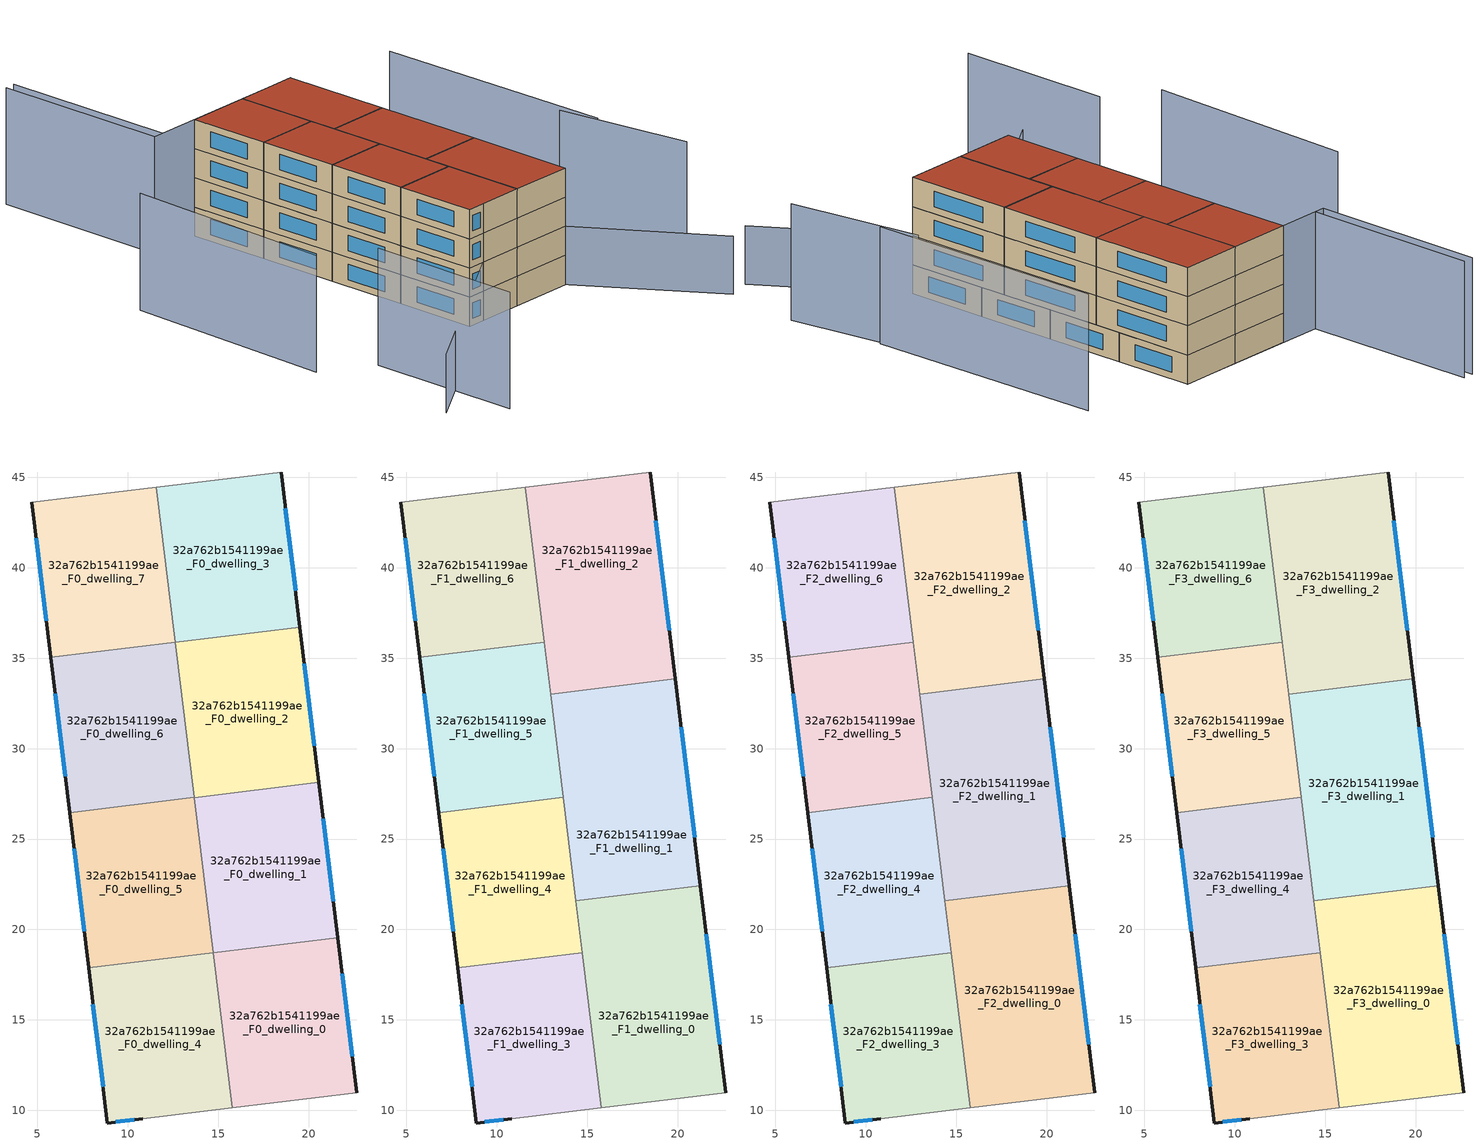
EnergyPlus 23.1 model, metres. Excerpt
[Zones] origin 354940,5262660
32a762b1541199ae_F0_dwelling_0
 floor ground (EU_floor_Construction): 21.61,19.55 22.66,10.96 15.77,10.13 14.72,18.71 z0
 wall outside (EU_wall_Construction): 22.66,10.96 21.61,19.55 z0:3
 wall to 32a762b1541199ae_F0_dwelling_1 (EU_wall_Construction): 21.61,19.55 14.72,18.71 z0:3
 wall adiabatic (EU_wall_Construction): 15.77,10.13 22.66,10.96 z0:3
 wall to 32a762b1541199ae_F0_dwelling_4 (EU_wall_Construction): 14.72,18.71 15.77,10.13 z0:3
 window (EU_Window_Construction): 22.41,12.98 21.86,17.53 z0.7:2.3
32a762b1541199ae_F0_dwelling_1
 floor ground (EU_floor_Construction): 20.57,28.14 21.61,19.55 14.72,18.71 13.67,27.3 z0
 wall outside (EU_wall_Construction): 21.61,19.55 20.57,28.14 z0:3
 wall to 32a762b1541199ae_F0_dwelling_2 (EU_wall_Construction): 20.57,28.14 13.67,27.3 z0:3
 wall to 32a762b1541199ae_F0_dwelling_5 (EU_wall_Construction): 13.67,27.3 14.72,18.72 z0:3
 window (EU_Window_Construction): 21.37,21.57 20.81,26.12 z0.7:2.3
32a762b1541199ae_F0_dwelling_2
 floor ground (EU_floor_Construction): 19.52,36.72 20.57,28.14 13.67,27.3 12.63,35.88 z0
 wall outside (EU_wall_Construction): 20.57,28.14 19.52,36.72 z0:3
 wall to 32a762b1541199ae_F0_dwelling_3 (EU_wall_Construction): 19.52,36.72 12.63,35.88 z0:3
 wall to 32a762b1541199ae_F0_dwelling_6 (EU_wall_Construction): 12.63,35.88 13.67,27.31 z0:3
 window (EU_Window_Construction): 20.32,30.15 19.77,34.71 z0.7:2.3
32a762b1541199ae_F0_dwelling_3
 floor ground (EU_floor_Construction): 18.48,45.3 19.52,36.72 12.63,35.88 11.58,44.47 z0
 wall outside (EU_wall_Construction): 19.52,36.72 18.48,45.3 z0:3
 wall adiabatic (EU_wall_Construction): 18.48,45.3 11.58,44.47 z0:3
 wall to 32a762b1541199ae_F0_dwelling_7 (EU_wall_Construction): 11.58,44.47 12.63,35.89 z0:3
 window (EU_Window_Construction): 19.28,38.74 18.72,43.29 z0.7:2.3
32a762b1541199ae_F0_dwelling_4
 floor ground (EU_floor_Construction): 14.72,18.72 15.77,10.13 10.82,9.53 8.87,9.29 7.83,17.88 z0
 wall outside (EU_wall_Construction): 7.83,17.88 8.87,9.29 10.82,9.53 z0:3
 wall adiabatic (EU_wall_Construction): 10.82,9.53 15.77,10.13 z0:3
 wall to 32a762b1541199ae_F0_dwelling_5 (EU_wall_Construction): 14.72,18.72 7.83,17.88 z0:3
 window (EU_Window_Construction): 9.33,9.35 10.37,9.48 / 8.07,15.86 8.63,11.31 z0.7:2.3
32a762b1541199ae_F0_dwelling_5
 floor ground (EU_floor_Construction): 13.67,27.3 14.72,18.72 7.83,17.88 6.78,26.47 z0
 wall outside (EU_wall_Construction): 6.78,26.47 7.83,17.88 z0:3
 wall to 32a762b1541199ae_F0_dwelling_6 (EU_wall_Construction): 13.67,27.3 6.78,26.47 z0:3
 window (EU_Window_Construction): 7.03,24.45 7.58,19.9 z0.7:2.3
32a762b1541199ae_F0_dwelling_6
 floor ground (EU_floor_Construction): 12.63,35.89 13.67,27.3 6.78,26.47 5.74,35.05 z0
 wall outside (EU_wall_Construction): 5.74,35.05 6.78,26.47 z0:3
 wall to 32a762b1541199ae_F0_dwelling_7 (EU_wall_Construction): 12.63,35.89 5.74,35.05 z0:3
 window (EU_Window_Construction): 5.98,33.04 6.54,28.48 z0.7:2.3
32a762b1541199ae_F0_dwelling_7
 floor ground (EU_floor_Construction): 11.58,44.47 12.63,35.89 5.74,35.05 4.69,43.64 z0
 wall outside (EU_wall_Construction): 4.69,43.64 5.74,35.05 z0:3
 wall adiabatic (EU_wall_Construction): 11.58,44.47 4.69,43.64 z0:3
 window (EU_Window_Construction): 4.94,41.63 5.49,37.07 z0.7:2.3
32a762b1541199ae_F1_dwelling_0
 floor to 32a762b1541199ae_F0_dwelling_0 (EU_floor_Construction): 21.61,19.55 22.66,10.96 15.77,10.13 14.72,18.71 z3
 floor to 32a762b1541199ae_F0_dwelling_1 (EU_floor_Construction): 21.26,22.41 21.61,19.55 14.72,18.71 14.37,21.57 z3
 wall outside (EU_wall_Construction): 22.66,10.96 21.27,22.41 z3:6
 wall to 32a762b1541199ae_F1_dwelling_1 (EU_wall_Construction): 21.27,22.41 14.37,21.57 z3:6
 wall adiabatic (EU_wall_Construction): 15.77,10.13 22.66,10.96 z3:6
 wall to 32a762b1541199ae_F1_dwelling_3 (EU_wall_Construction): 14.72,18.72 15.77,10.13 z3:6
 wall to 32a762b1541199ae_F1_dwelling_4 (EU_wall_Construction): 14.37,21.57 14.72,18.72 z3:6
 window (EU_Window_Construction): 22.33,13.65 21.59,19.72 z3.7:5.3
32a762b1541199ae_F1_dwelling_1
 floor to 32a762b1541199ae_F0_dwelling_1 (EU_floor_Construction): 20.57,28.14 21.26,22.41 14.37,21.57 13.67,27.3 z3
 floor to 32a762b1541199ae_F0_dwelling_2 (EU_floor_Construction): 19.87,33.86 20.57,28.14 13.67,27.3 12.98,33.02 z3
 wall outside (EU_wall_Construction): 21.27,22.41 19.87,33.86 z3:6
 wall to 32a762b1541199ae_F1_dwelling_2 (EU_wall_Construction): 19.87,33.86 12.98,33.02 z3:6
 wall to 32a762b1541199ae_F1_dwelling_4 (EU_wall_Construction): 13.67,27.31 14.37,21.57 z3:6
 wall to 32a762b1541199ae_F1_dwelling_5 (EU_wall_Construction): 12.98,33.02 13.67,27.31 z3:6
 window (EU_Window_Construction): 20.94,25.1 20.2,31.17 z3.7:5.3
32a762b1541199ae_F1_dwelling_2
 floor to 32a762b1541199ae_F0_dwelling_2 (EU_floor_Construction): 19.52,36.72 19.87,33.86 12.98,33.02 12.63,35.88 z3
 floor to 32a762b1541199ae_F0_dwelling_3 (EU_floor_Construction): 18.48,45.3 19.52,36.72 12.63,35.88 11.58,44.47 z3
 wall outside (EU_wall_Construction): 19.87,33.86 18.48,45.3 z3:6
 wall adiabatic (EU_wall_Construction): 18.48,45.3 11.58,44.47 z3:6
 wall to 32a762b1541199ae_F1_dwelling_6 (EU_wall_Construction): 11.58,44.47 12.63,35.89 z3:6
 wall to 32a762b1541199ae_F1_dwelling_5 (EU_wall_Construction): 12.63,35.89 12.98,33.02 z3:6
 window (EU_Window_Construction): 19.54,36.55 18.8,42.62 z3.7:5.3
32a762b1541199ae_F1_dwelling_3
 floor to 32a762b1541199ae_F0_dwelling_4 (EU_floor_Construction): 14.72,18.72 15.77,10.13 10.82,9.53 8.87,9.29 7.83,17.88 z3
 wall outside (EU_wall_Construction): 7.83,17.88 8.87,9.29 10.82,9.53 z3:6
 wall adiabatic (EU_wall_Construction): 10.82,9.53 15.77,10.13 z3:6
 wall to 32a762b1541199ae_F1_dwelling_4 (EU_wall_Construction): 14.72,18.72 7.83,17.88 z3:6
 window (EU_Window_Construction): 9.33,9.35 10.37,9.48 / 8.07,15.86 8.63,11.31 z3.7:5.3
32a762b1541199ae_F1_dwelling_4
 floor to 32a762b1541199ae_F0_dwelling_5 (EU_floor_Construction): 13.67,27.3 14.72,18.72 7.83,17.88 6.78,26.47 z3
 wall outside (EU_wall_Construction): 6.78,26.47 7.83,17.88 z3:6
 wall to 32a762b1541199ae_F1_dwelling_5 (EU_wall_Construction): 13.67,27.3 6.78,26.47 z3:6
 window (EU_Window_Construction): 7.03,24.45 7.58,19.9 z3.7:5.3
32a762b1541199ae_F1_dwelling_5
 floor to 32a762b1541199ae_F0_dwelling_6 (EU_floor_Construction): 12.63,35.89 13.67,27.3 6.78,26.47 5.74,35.05 z3
 wall outside (EU_wall_Construction): 5.74,35.05 6.78,26.47 z3:6
 wall to 32a762b1541199ae_F1_dwelling_6 (EU_wall_Construction): 12.63,35.89 5.74,35.05 z3:6
 window (EU_Window_Construction): 5.98,33.04 6.54,28.48 z3.7:5.3
32a762b1541199ae_F1_dwelling_6
 floor to 32a762b1541199ae_F0_dwelling_7 (EU_floor_Construction): 11.58,44.47 12.63,35.89 5.74,35.05 4.69,43.64 z3
 wall outside (EU_wall_Construction): 4.69,43.64 5.74,35.05 z3:6
 wall adiabatic (EU_wall_Construction): 11.58,44.47 4.69,43.64 z3:6
 window (EU_Window_Construction): 4.94,41.63 5.49,37.07 z3.7:5.3
32a762b1541199ae_F2_dwelling_0
 floor to 32a762b1541199ae_F1_dwelling_0 (EU_floor_Construction): 21.27,22.41 22.66,10.96 15.77,10.13 14.37,21.57 z6
 wall outside (EU_wall_Construction): 22.66,10.96 21.27,22.41 z6:9
 wall to 32a762b1541199ae_F2_dwelling_1 (EU_wall_Construction): 21.27,22.41 14.37,21.57 z6:9
 wall adiabatic (EU_wall_Construction): 15.77,10.13 22.66,10.96 z6:9
 wall to 32a762b1541199ae_F2_dwelling_3 (EU_wall_Construction): 14.72,18.72 15.77,10.13 z6:9
 wall to 32a762b1541199ae_F2_dwelling_4 (EU_wall_Construction): 14.37,21.57 14.72,18.72 z6:9
 window (EU_Window_Construction): 22.33,13.65 21.59,19.72 z6.7:8.3
32a762b1541199ae_F2_dwelling_1
 floor to 32a762b1541199ae_F1_dwelling_1 (EU_floor_Construction): 19.87,33.86 21.27,22.41 14.37,21.57 12.98,33.02 z6
 wall outside (EU_wall_Construction): 21.27,22.41 19.87,33.86 z6:9
 wall to 32a762b1541199ae_F2_dwelling_2 (EU_wall_Construction): 19.87,33.86 12.98,33.02 z6:9
 wall to 32a762b1541199ae_F2_dwelling_4 (EU_wall_Construction): 13.67,27.31 14.37,21.57 z6:9
 wall to 32a762b1541199ae_F2_dwelling_5 (EU_wall_Construction): 12.98,33.02 13.67,27.31 z6:9
 window (EU_Window_Construction): 20.94,25.1 20.2,31.17 z6.7:8.3
32a762b1541199ae_F2_dwelling_2
 floor to 32a762b1541199ae_F1_dwelling_2 (EU_floor_Construction): 18.48,45.3 19.87,33.86 12.98,33.02 11.58,44.47 z6
 wall outside (EU_wall_Construction): 19.87,33.86 18.48,45.3 z6:9
 wall adiabatic (EU_wall_Construction): 18.48,45.3 11.58,44.47 z6:9
 wall to 32a762b1541199ae_F2_dwelling_6 (EU_wall_Construction): 11.58,44.47 12.63,35.89 z6:9
 wall to 32a762b1541199ae_F2_dwelling_5 (EU_wall_Construction): 12.63,35.89 12.98,33.02 z6:9
 window (EU_Window_Construction): 19.54,36.55 18.8,42.62 z6.7:8.3
32a762b1541199ae_F2_dwelling_3
 floor to 32a762b1541199ae_F1_dwelling_3 (EU_floor_Construction): 14.72,18.72 15.77,10.13 10.82,9.53 8.87,9.29 7.83,17.88 z6
 wall outside (EU_wall_Construction): 7.83,17.88 8.87,9.29 10.82,9.53 z6:9
 wall adiabatic (EU_wall_Construction): 10.82,9.53 15.77,10.13 z6:9
 wall to 32a762b1541199ae_F2_dwelling_4 (EU_wall_Construction): 14.72,18.72 7.83,17.88 z6:9
 window (EU_Window_Construction): 9.33,9.35 10.37,9.48 / 8.07,15.86 8.63,11.31 z6.7:8.3
32a762b1541199ae_F2_dwelling_4
 floor to 32a762b1541199ae_F1_dwelling_4 (EU_floor_Construction): 13.67,27.3 14.72,18.72 7.83,17.88 6.78,26.47 z6
 wall outside (EU_wall_Construction): 6.78,26.47 7.83,17.88 z6:9
 wall to 32a762b1541199ae_F2_dwelling_5 (EU_wall_Construction): 13.67,27.3 6.78,26.47 z6:9
 window (EU_Window_Construction): 7.03,24.45 7.58,19.9 z6.7:8.3
32a762b1541199ae_F2_dwelling_5
 floor to 32a762b1541199ae_F1_dwelling_5 (EU_floor_Construction): 12.63,35.89 13.67,27.3 6.78,26.47 5.74,35.05 z6
 wall outside (EU_wall_Construction): 5.74,35.05 6.78,26.47 z6:9
 wall to 32a762b1541199ae_F2_dwelling_6 (EU_wall_Construction): 12.63,35.89 5.74,35.05 z6:9
 window (EU_Window_Construction): 5.98,33.04 6.54,28.48 z6.7:8.3
32a762b1541199ae_F2_dwelling_6
 floor to 32a762b1541199ae_F1_dwelling_6 (EU_floor_Construction): 11.58,44.47 12.63,35.89 5.74,35.05 4.69,43.64 z6
 wall outside (EU_wall_Construction): 4.69,43.64 5.74,35.05 z6:9
 wall adiabatic (EU_wall_Construction): 11.58,44.47 4.69,43.64 z6:9
 window (EU_Window_Construction): 4.94,41.63 5.49,37.07 z6.7:8.3
32a762b1541199ae_F3_dwelling_0
 floor to 32a762b1541199ae_F2_dwelling_0 (EU_floor_Construction): 21.27,22.41 22.66,10.96 15.77,10.13 14.37,21.57 z9
 wall outside (EU_wall_Construction): 22.66,10.96 21.27,22.41 z9:12
 wall to 32a762b1541199ae_F3_dwelling_1 (EU_wall_Construction): 21.27,22.41 14.37,21.57 z9:12
 wall adiabatic (EU_wall_Construction): 15.77,10.13 22.66,10.96 z9:12
 wall to 32a762b1541199ae_F3_dwelling_3 (EU_wall_Construction): 14.72,18.72 15.77,10.13 z9:12
 wall to 32a762b1541199ae_F3_dwelling_4 (EU_wall_Construction): 14.37,21.57 14.72,18.72 z9:12
 window (EU_Window_Construction): 22.33,13.65 21.59,19.72 z9.7:11.3
 roof outside (EU_roof_Construction): 22.66,10.96 21.27,22.41 14.37,21.57 15.77,10.13 z12
32a762b1541199ae_F3_dwelling_1
 floor to 32a762b1541199ae_F2_dwelling_1 (EU_floor_Construction): 19.87,33.86 21.27,22.41 14.37,21.57 12.98,33.02 z9
 wall outside (EU_wall_Construction): 21.27,22.41 19.87,33.86 z9:12
 wall to 32a762b1541199ae_F3_dwelling_2 (EU_wall_Construction): 19.87,33.86 12.98,33.02 z9:12
 wall to 32a762b1541199ae_F3_dwelling_4 (EU_wall_Construction): 13.67,27.31 14.37,21.57 z9:12
 wall to 32a762b1541199ae_F3_dwelling_5 (EU_wall_Construction): 12.98,33.02 13.67,27.31 z9:12
 window (EU_Window_Construction): 20.94,25.1 20.2,31.17 z9.7:11.3
 roof outside (EU_roof_Construction): 21.27,22.41 19.87,33.86 12.98,33.02 14.37,21.57 z12
32a762b1541199ae_F3_dwelling_2
 floor to 32a762b1541199ae_F2_dwelling_2 (EU_floor_Construction): 18.48,45.3 19.87,33.86 12.98,33.02 11.58,44.47 z9
 wall outside (EU_wall_Construction): 19.87,33.86 18.48,45.3 z9:12
 wall adiabatic (EU_wall_Construction): 18.48,45.3 11.58,44.47 z9:12
 wall to 32a762b1541199ae_F3_dwelling_6 (EU_wall_Construction): 11.58,44.47 12.63,35.89 z9:12
 wall to 32a762b1541199ae_F3_dwelling_5 (EU_wall_Construction): 12.63,35.89 12.98,33.02 z9:12
 window (EU_Window_Construction): 19.54,36.55 18.8,42.62 z9.7:11.3
 roof outside (EU_roof_Construction): 19.87,33.86 18.48,45.3 11.58,44.47 12.98,33.02 z12
32a762b1541199ae_F3_dwelling_3
 floor to 32a762b1541199ae_F2_dwelling_3 (EU_floor_Construction): 14.72,18.72 15.77,10.13 10.82,9.53 8.87,9.29 7.83,17.88 z9
 wall outside (EU_wall_Construction): 7.83,17.88 8.87,9.29 10.82,9.53 z9:12
 wall adiabatic (EU_wall_Construction): 10.82,9.53 15.77,10.13 z9:12
 wall to 32a762b1541199ae_F3_dwelling_4 (EU_wall_Construction): 14.72,18.72 7.83,17.88 z9:12
 window (EU_Window_Construction): 9.33,9.35 10.37,9.48 / 8.07,15.86 8.63,11.31 z9.7:11.3
 roof outside (EU_roof_Construction): 15.77,10.13 14.72,18.72 7.83,17.88 8.87,9.29 10.82,9.53 z12
32a762b1541199ae_F3_dwelling_4
 floor to 32a762b1541199ae_F2_dwelling_4 (EU_floor_Construction): 13.67,27.3 14.72,18.72 7.83,17.88 6.78,26.47 z9
 wall outside (EU_wall_Construction): 6.78,26.47 7.83,17.88 z9:12
 wall to 32a762b1541199ae_F3_dwelling_5 (EU_wall_Construction): 13.67,27.3 6.78,26.47 z9:12
 window (EU_Window_Construction): 7.03,24.45 7.58,19.9 z9.7:11.3
 roof outside (EU_roof_Construction): 14.72,18.72 13.67,27.3 6.78,26.47 7.83,17.88 z12
32a762b1541199ae_F3_dwelling_5
 floor to 32a762b1541199ae_F2_dwelling_5 (EU_floor_Construction): 12.63,35.89 13.67,27.3 6.78,26.47 5.74,35.05 z9
 wall outside (EU_wall_Construction): 5.74,35.05 6.78,26.47 z9:12
 wall to 32a762b1541199ae_F3_dwelling_6 (EU_wall_Construction): 12.63,35.89 5.74,35.05 z9:12
 window (EU_Window_Construction): 5.98,33.04 6.54,28.48 z9.7:11.3
 roof outside (EU_roof_Construction): 13.67,27.3 12.63,35.89 5.74,35.05 6.78,26.47 z12
32a762b1541199ae_F3_dwelling_6
 floor to 32a762b1541199ae_F2_dwelling_6 (EU_floor_Construction): 11.58,44.47 12.63,35.89 5.74,35.05 4.69,43.64 z9
 wall outside (EU_wall_Construction): 4.69,43.64 5.74,35.05 z9:12
 wall adiabatic (EU_wall_Construction): 11.58,44.47 4.69,43.64 z9:12
 window (EU_Window_Construction): 4.94,41.63 5.49,37.07 z9.7:11.3
 roof outside (EU_roof_Construction): 12.63,35.89 11.58,44.47 4.69,43.64 5.74,35.05 z12
shading: -7.31,-5.19 18.65,15.89 / 18.65,15.89 32.85,-1.58 z0:6; -4.09,8 -2.14,-8.51 / 35.66,8.08 32.03,22.02 / -11.61,33.43 -9.68,10.61 / 33.32,18.09 29.96,43.84 / -2.09,61.81 0.1,43.14 / 18.52,45.26 -1.02,42.98 / -1.02,42.98 -3.21,61.68 z0:12
[Building]
EU S2 Campaign: North Axis=0; Terrain=City; Solar Distribution=FullExterior
[Site:Location]
Budapest.Ferenc.Liszt.Intl.AP: Latitude=47.437; Longitude=19.256; Time Zone=1; Elevation=185
[SizingPeriod:WeatherFileDays]
AnnualSizingPeriod: Begin Month=1; Begin Day of Month=1; End Month=12; End Day of Month=31; Day of Week for Start Day=Monday; Use Weather File Daylight Saving Period=No; Use Weather File Rain and Snow Indicators=No
[MATERIAL]
EU_InternalMass_Material: Roughness=MediumRough; Thickness=0.1; Conductivity=1; Density=1800; Specific Heat=900; Thermal Absorptance=0.9; Solar Absorptance=0.7; Visible Absorptance=0.7
[MATERIAL:NOMASS] Roughness=MediumRough; Thermal Absorptance=0.9; Solar Absorptance=0.7; Visible Absorptance=0.7
Name | Thermal Resistance
EU_wall_NoMass | 0.832559
EU_roof_NoMass | 1.39638
EU_floor_NoMass | 0.872794
[WINDOWMATERIAL:SIMPLEGLAZINGSYSTEM]
EU_Window_SimpleGlazing: UFactor=2.79869; Solar Heat Gain Coefficient=0.75; Visible Transmittance=0.75
[CONSTRUCTION]
EU_wall_Construction: EU_wall_NoMass
EU_roof_Construction: EU_roof_NoMass
EU_floor_Construction: EU_floor_NoMass
EU_Window_Construction: EU_Window_SimpleGlazing
EU_InternalMass_Construction: EU_InternalMass_Material
[ZONE] Type=1; Multiplier=1; Ceiling Height=autocalculate; Floor Area=autocalculate; Part of Total Floor Area=Yes
Name | Volume
32a762b1541199ae_F0_dwelling_0 | 180.176
32a762b1541199ae_F1_dwelling_0; 32a762b1541199ae_F2_dwelling_0; 32a762b1541199ae_F3_dwelling_0 | 240.224
32a762b1541199ae_F0_dwelling_1 | 180.171
32a762b1541199ae_F1_dwelling_1; 32a762b1541199ae_F2_dwelling_1; 32a762b1541199ae_F3_dwelling_1 | 240.242
32a762b1541199ae_F0_dwelling_2 | 180.168
32a762b1541199ae_F1_dwelling_2; 32a762b1541199ae_F2_dwelling_2; 32a762b1541199ae_F3_dwelling_2 | 240.234
32a762b1541199ae_F0_dwelling_3 | 180.164
32a762b1541199ae_F1_dwelling_3; 32a762b1541199ae_F2_dwelling_3; 32a762b1541199ae_F3_dwelling_3; 32a762b1541199ae_F0_dwelling_4 | 180.178
32a762b1541199ae_F1_dwelling_4; 32a762b1541199ae_F2_dwelling_4; 32a762b1541199ae_F3_dwelling_4; 32a762b1541199ae_F0_dwelling_5 | 180.189
32a762b1541199ae_F1_dwelling_5; 32a762b1541199ae_F2_dwelling_5; 32a762b1541199ae_F3_dwelling_5; 32a762b1541199ae_F0_dwelling_6 | 180.175
32a762b1541199ae_F1_dwelling_6; 32a762b1541199ae_F2_dwelling_6; 32a762b1541199ae_F3_dwelling_6; 32a762b1541199ae_F0_dwelling_7 | 180.165
[INTERNALMASS] Construction=EU_InternalMass_Construction
Name | Zone or ZoneList | Surface Area
32a762b1541199ae_F0_dwelling_0_EU_InternalMass | 32a762b1541199ae_F0_dwelling_0 | 60.0587
32a762b1541199ae_F0_dwelling_1_EU_InternalMass | 32a762b1541199ae_F0_dwelling_1 | 60.0571
32a762b1541199ae_F0_dwelling_2_EU_InternalMass | 32a762b1541199ae_F0_dwelling_2 | 60.0562
32a762b1541199ae_F0_dwelling_3_EU_InternalMass | 32a762b1541199ae_F0_dwelling_3 | 60.0549
32a762b1541199ae_F0_dwelling_4_EU_InternalMass | 32a762b1541199ae_F0_dwelling_4 | 60.0595
32a762b1541199ae_F0_dwelling_5_EU_InternalMass | 32a762b1541199ae_F0_dwelling_5 | 60.0631
32a762b1541199ae_F0_dwelling_6_EU_InternalMass | 32a762b1541199ae_F0_dwelling_6 | 60.0584
32a762b1541199ae_F0_dwelling_7_EU_InternalMass | 32a762b1541199ae_F0_dwelling_7 | 60.0549
32a762b1541199ae_F1_dwelling_0_EU_InternalMass | 32a762b1541199ae_F1_dwelling_0 | 80.0749
32a762b1541199ae_F1_dwelling_1_EU_InternalMass | 32a762b1541199ae_F1_dwelling_1 | 80.0806
32a762b1541199ae_F1_dwelling_2_EU_InternalMass | 32a762b1541199ae_F1_dwelling_2 | 80.0778
32a762b1541199ae_F1_dwelling_3_EU_InternalMass | 32a762b1541199ae_F1_dwelling_3 | 60.0595
32a762b1541199ae_F1_dwelling_4_EU_InternalMass | 32a762b1541199ae_F1_dwelling_4 | 60.0631
32a762b1541199ae_F1_dwelling_5_EU_InternalMass | 32a762b1541199ae_F1_dwelling_5 | 60.0584
32a762b1541199ae_F1_dwelling_6_EU_InternalMass | 32a762b1541199ae_F1_dwelling_6 | 60.0549
32a762b1541199ae_F2_dwelling_0_EU_InternalMass | 32a762b1541199ae_F2_dwelling_0 | 80.0749
32a762b1541199ae_F2_dwelling_1_EU_InternalMass | 32a762b1541199ae_F2_dwelling_1 | 80.0806
32a762b1541199ae_F2_dwelling_2_EU_InternalMass | 32a762b1541199ae_F2_dwelling_2 | 80.0778
32a762b1541199ae_F2_dwelling_3_EU_InternalMass | 32a762b1541199ae_F2_dwelling_3 | 60.0595
32a762b1541199ae_F2_dwelling_4_EU_InternalMass | 32a762b1541199ae_F2_dwelling_4 | 60.0631
32a762b1541199ae_F2_dwelling_5_EU_InternalMass | 32a762b1541199ae_F2_dwelling_5 | 60.0584
32a762b1541199ae_F2_dwelling_6_EU_InternalMass | 32a762b1541199ae_F2_dwelling_6 | 60.0549
32a762b1541199ae_F3_dwelling_0_EU_InternalMass | 32a762b1541199ae_F3_dwelling_0 | 80.0749
32a762b1541199ae_F3_dwelling_1_EU_InternalMass | 32a762b1541199ae_F3_dwelling_1 | 80.0806
32a762b1541199ae_F3_dwelling_2_EU_InternalMass | 32a762b1541199ae_F3_dwelling_2 | 80.0778
32a762b1541199ae_F3_dwelling_3_EU_InternalMass | 32a762b1541199ae_F3_dwelling_3 | 60.0595
32a762b1541199ae_F3_dwelling_4_EU_InternalMass | 32a762b1541199ae_F3_dwelling_4 | 60.0631
32a762b1541199ae_F3_dwelling_5_EU_InternalMass | 32a762b1541199ae_F3_dwelling_5 | 60.0584
32a762b1541199ae_F3_dwelling_6_EU_InternalMass | 32a762b1541199ae_F3_dwelling_6 | 60.0549
[OTHEREQUIPMENT] Fuel Type=Electricity; Design Level Calculation Method=Watts/Area; Power per Zone Floor Area=1; Fraction Latent=0; Fraction Radiant=0; Fraction Lost=0; Carbon Dioxide Generation Rate=0; EndUse Subcategory=EU_Step8_InternalGains
Name | Zone or ZoneList or Space or SpaceList | Schedule
EU_Step8_InternalGain_32a762b1541199ae_F0_dwelling_0_f000 | 32a762b1541199ae_F0_dwelling_0 | EU_Step8_GainSchedule_32a762b1541199ae_F0_dwelling_0_f000
EU_Step8_InternalGain_32a762b1541199ae_F0_dwelling_1_f000 | 32a762b1541199ae_F0_dwelling_1 | EU_Step8_GainSchedule_32a762b1541199ae_F0_dwelling_1_f000
EU_Step8_InternalGain_32a762b1541199ae_F0_dwelling_2_f000 | 32a762b1541199ae_F0_dwelling_2 | EU_Step8_GainSchedule_32a762b1541199ae_F0_dwelling_2_f000
EU_Step8_InternalGain_32a762b1541199ae_F0_dwelling_3_f000 | 32a762b1541199ae_F0_dwelling_3 | EU_Step8_GainSchedule_32a762b1541199ae_F0_dwelling_3_f000
EU_Step8_InternalGain_32a762b1541199ae_F0_dwelling_4_f000 | 32a762b1541199ae_F0_dwelling_4 | EU_Step8_GainSchedule_32a762b1541199ae_F0_dwelling_4_f000
EU_Step8_InternalGain_32a762b1541199ae_F0_dwelling_5_f000 | 32a762b1541199ae_F0_dwelling_5 | EU_Step8_GainSchedule_32a762b1541199ae_F0_dwelling_5_f000
EU_Step8_InternalGain_32a762b1541199ae_F0_dwelling_6_f000 | 32a762b1541199ae_F0_dwelling_6 | EU_Step8_GainSchedule_32a762b1541199ae_F0_dwelling_6_f000
EU_Step8_InternalGain_32a762b1541199ae_F0_dwelling_7_f000 | 32a762b1541199ae_F0_dwelling_7 | EU_Step8_GainSchedule_32a762b1541199ae_F0_dwelling_7_f000
EU_Step8_InternalGain_32a762b1541199ae_F1_dwelling_0_f000 | 32a762b1541199ae_F1_dwelling_0 | EU_Step8_GainSchedule_32a762b1541199ae_F1_dwelling_0_f000
EU_Step8_InternalGain_32a762b1541199ae_F1_dwelling_1_f000 | 32a762b1541199ae_F1_dwelling_1 | EU_Step8_GainSchedule_32a762b1541199ae_F1_dwelling_1_f000
EU_Step8_InternalGain_32a762b1541199ae_F1_dwelling_2_f000 | 32a762b1541199ae_F1_dwelling_2 | EU_Step8_GainSchedule_32a762b1541199ae_F1_dwelling_2_f000
EU_Step8_InternalGain_32a762b1541199ae_F1_dwelling_3_f000 | 32a762b1541199ae_F1_dwelling_3 | EU_Step8_GainSchedule_32a762b1541199ae_F1_dwelling_3_f000
EU_Step8_InternalGain_32a762b1541199ae_F1_dwelling_4_f000 | 32a762b1541199ae_F1_dwelling_4 | EU_Step8_GainSchedule_32a762b1541199ae_F1_dwelling_4_f000
EU_Step8_InternalGain_32a762b1541199ae_F1_dwelling_5_f000 | 32a762b1541199ae_F1_dwelling_5 | EU_Step8_GainSchedule_32a762b1541199ae_F1_dwelling_5_f000
EU_Step8_InternalGain_32a762b1541199ae_F1_dwelling_6_f000 | 32a762b1541199ae_F1_dwelling_6 | EU_Step8_GainSchedule_32a762b1541199ae_F1_dwelling_6_f000
EU_Step8_InternalGain_32a762b1541199ae_F2_dwelling_0_f000 | 32a762b1541199ae_F2_dwelling_0 | EU_Step8_GainSchedule_32a762b1541199ae_F2_dwelling_0_f000
EU_Step8_InternalGain_32a762b1541199ae_F2_dwelling_1_f000 | 32a762b1541199ae_F2_dwelling_1 | EU_Step8_GainSchedule_32a762b1541199ae_F2_dwelling_1_f000
EU_Step8_InternalGain_32a762b1541199ae_F2_dwelling_2_f000 | 32a762b1541199ae_F2_dwelling_2 | EU_Step8_GainSchedule_32a762b1541199ae_F2_dwelling_2_f000
EU_Step8_InternalGain_32a762b1541199ae_F2_dwelling_3_f000 | 32a762b1541199ae_F2_dwelling_3 | EU_Step8_GainSchedule_32a762b1541199ae_F2_dwelling_3_f000
EU_Step8_InternalGain_32a762b1541199ae_F2_dwelling_4_f000 | 32a762b1541199ae_F2_dwelling_4 | EU_Step8_GainSchedule_32a762b1541199ae_F2_dwelling_4_f000
EU_Step8_InternalGain_32a762b1541199ae_F2_dwelling_5_f000 | 32a762b1541199ae_F2_dwelling_5 | EU_Step8_GainSchedule_32a762b1541199ae_F2_dwelling_5_f000
EU_Step8_InternalGain_32a762b1541199ae_F2_dwelling_6_f000 | 32a762b1541199ae_F2_dwelling_6 | EU_Step8_GainSchedule_32a762b1541199ae_F2_dwelling_6_f000
EU_Step8_InternalGain_32a762b1541199ae_F3_dwelling_0_f000 | 32a762b1541199ae_F3_dwelling_0 | EU_Step8_GainSchedule_32a762b1541199ae_F3_dwelling_0_f000
EU_Step8_InternalGain_32a762b1541199ae_F3_dwelling_1_f000 | 32a762b1541199ae_F3_dwelling_1 | EU_Step8_GainSchedule_32a762b1541199ae_F3_dwelling_1_f000
EU_Step8_InternalGain_32a762b1541199ae_F3_dwelling_2_f000 | 32a762b1541199ae_F3_dwelling_2 | EU_Step8_GainSchedule_32a762b1541199ae_F3_dwelling_2_f000
EU_Step8_InternalGain_32a762b1541199ae_F3_dwelling_3_f000 | 32a762b1541199ae_F3_dwelling_3 | EU_Step8_GainSchedule_32a762b1541199ae_F3_dwelling_3_f000
EU_Step8_InternalGain_32a762b1541199ae_F3_dwelling_4_f000 | 32a762b1541199ae_F3_dwelling_4 | EU_Step8_GainSchedule_32a762b1541199ae_F3_dwelling_4_f000
EU_Step8_InternalGain_32a762b1541199ae_F3_dwelling_5_f000 | 32a762b1541199ae_F3_dwelling_5 | EU_Step8_GainSchedule_32a762b1541199ae_F3_dwelling_5_f000
EU_Step8_InternalGain_32a762b1541199ae_F3_dwelling_6_f000 | 32a762b1541199ae_F3_dwelling_6 | EU_Step8_GainSchedule_32a762b1541199ae_F3_dwelling_6_f000
[ZONEVENTILATION:DESIGNFLOWRATE] Schedule=EU_AlwaysOn; Design Flow Rate Calculation Method=AirChanges/Hour; Air Changes per Hour=0.475469; Ventilation Type=Natural; Fan Pressure Rise=0; Fan Total Efficiency=1; Constant Term Coefficient=1; Temperature Term Coefficient=0; Velocity Term Coefficient=0; Velocity Squared Term Coefficient=0; Minimum Indoor Temperature=-100; Maximum Indoor Temperature=100; Delta Temperature=-100; Minimum Outdoor Temperature=-100; Maximum Outdoor Temperature=100; Maximum Wind Speed=40
Name | Zone or ZoneList or Space or SpaceList
EU_ConstantAir_32a762b1541199ae_F0_dwelling_0 | 32a762b1541199ae_F0_dwelling_0
EU_ConstantAir_32a762b1541199ae_F0_dwelling_1 | 32a762b1541199ae_F0_dwelling_1
EU_ConstantAir_32a762b1541199ae_F0_dwelling_2 | 32a762b1541199ae_F0_dwelling_2
EU_ConstantAir_32a762b1541199ae_F0_dwelling_3 | 32a762b1541199ae_F0_dwelling_3
EU_ConstantAir_32a762b1541199ae_F0_dwelling_4 | 32a762b1541199ae_F0_dwelling_4
EU_ConstantAir_32a762b1541199ae_F0_dwelling_5 | 32a762b1541199ae_F0_dwelling_5
EU_ConstantAir_32a762b1541199ae_F0_dwelling_6 | 32a762b1541199ae_F0_dwelling_6
EU_ConstantAir_32a762b1541199ae_F0_dwelling_7 | 32a762b1541199ae_F0_dwelling_7
EU_ConstantAir_32a762b1541199ae_F1_dwelling_0 | 32a762b1541199ae_F1_dwelling_0
EU_ConstantAir_32a762b1541199ae_F1_dwelling_1 | 32a762b1541199ae_F1_dwelling_1
EU_ConstantAir_32a762b1541199ae_F1_dwelling_2 | 32a762b1541199ae_F1_dwelling_2
EU_ConstantAir_32a762b1541199ae_F1_dwelling_3 | 32a762b1541199ae_F1_dwelling_3
EU_ConstantAir_32a762b1541199ae_F1_dwelling_4 | 32a762b1541199ae_F1_dwelling_4
EU_ConstantAir_32a762b1541199ae_F1_dwelling_5 | 32a762b1541199ae_F1_dwelling_5
EU_ConstantAir_32a762b1541199ae_F1_dwelling_6 | 32a762b1541199ae_F1_dwelling_6
EU_ConstantAir_32a762b1541199ae_F2_dwelling_0 | 32a762b1541199ae_F2_dwelling_0
EU_ConstantAir_32a762b1541199ae_F2_dwelling_1 | 32a762b1541199ae_F2_dwelling_1
EU_ConstantAir_32a762b1541199ae_F2_dwelling_2 | 32a762b1541199ae_F2_dwelling_2
EU_ConstantAir_32a762b1541199ae_F2_dwelling_3 | 32a762b1541199ae_F2_dwelling_3
EU_ConstantAir_32a762b1541199ae_F2_dwelling_4 | 32a762b1541199ae_F2_dwelling_4
EU_ConstantAir_32a762b1541199ae_F2_dwelling_5 | 32a762b1541199ae_F2_dwelling_5
EU_ConstantAir_32a762b1541199ae_F2_dwelling_6 | 32a762b1541199ae_F2_dwelling_6
EU_ConstantAir_32a762b1541199ae_F3_dwelling_0 | 32a762b1541199ae_F3_dwelling_0
EU_ConstantAir_32a762b1541199ae_F3_dwelling_1 | 32a762b1541199ae_F3_dwelling_1
EU_ConstantAir_32a762b1541199ae_F3_dwelling_2 | 32a762b1541199ae_F3_dwelling_2
EU_ConstantAir_32a762b1541199ae_F3_dwelling_3 | 32a762b1541199ae_F3_dwelling_3
EU_ConstantAir_32a762b1541199ae_F3_dwelling_4 | 32a762b1541199ae_F3_dwelling_4
EU_ConstantAir_32a762b1541199ae_F3_dwelling_5 | 32a762b1541199ae_F3_dwelling_5
EU_ConstantAir_32a762b1541199ae_F3_dwelling_6 | 32a762b1541199ae_F3_dwelling_6
[HVACTEMPLATE:THERMOSTAT] Constant Heating Setpoint=20; Constant Cooling Setpoint=50
EU_HeatOnly_32a762b1541199ae_F0_dwelling_0; EU_HeatOnly_32a762b1541199ae_F0_dwelling_1; EU_HeatOnly_32a762b1541199ae_F0_dwelling_2; EU_HeatOnly_32a762b1541199ae_F0_dwelling_3; EU_HeatOnly_32a762b1541199ae_F0_dwelling_4; EU_HeatOnly_32a762b1541199ae_F0_dwelling_5; EU_HeatOnly_32a762b1541199ae_F0_dwelling_6; EU_HeatOnly_32a762b1541199ae_F0_dwelling_7; EU_HeatOnly_32a762b1541199ae_F1_dwelling_0; EU_HeatOnly_32a762b1541199ae_F1_dwelling_1; EU_HeatOnly_32a762b1541199ae_F1_dwelling_2; EU_HeatOnly_32a762b1541199ae_F1_dwelling_3; EU_HeatOnly_32a762b1541199ae_F1_dwelling_4; EU_HeatOnly_32a762b1541199ae_F1_dwelling_5; EU_HeatOnly_32a762b1541199ae_F1_dwelling_6; EU_HeatOnly_32a762b1541199ae_F2_dwelling_0; EU_HeatOnly_32a762b1541199ae_F2_dwelling_1; EU_HeatOnly_32a762b1541199ae_F2_dwelling_2; EU_HeatOnly_32a762b1541199ae_F2_dwelling_3; EU_HeatOnly_32a762b1541199ae_F2_dwelling_4; EU_HeatOnly_32a762b1541199ae_F2_dwelling_5; EU_HeatOnly_32a762b1541199ae_F2_dwelling_6; EU_HeatOnly_32a762b1541199ae_F3_dwelling_0; EU_HeatOnly_32a762b1541199ae_F3_dwelling_1; EU_HeatOnly_32a762b1541199ae_F3_dwelling_2; EU_HeatOnly_32a762b1541199ae_F3_dwelling_3; EU_HeatOnly_32a762b1541199ae_F3_dwelling_4; EU_HeatOnly_32a762b1541199ae_F3_dwelling_5; EU_HeatOnly_32a762b1541199ae_F3_dwelling_6
[HVACTEMPLATE:ZONE:IDEALLOADSAIRSYSTEM] System Availability Schedule=EU_AlwaysOn; Maximum Heating Supply Air Temperature=50; Minimum Cooling Supply Air Temperature=13; Maximum Heating Supply Air Humidity Ratio=0.0156; Minimum Cooling Supply Air Humidity Ratio=0.0077; Heating Limit=NoLimit; Cooling Limit=NoLimit; Heating Availability Schedule=EU_AlwaysOn; Cooling Availability Schedule=EU_CoolingOff; Dehumidification Control Type=ConstantSensibleHeatRatio; Cooling Sensible Heat Ratio=0.7; Dehumidification Setpoint=60; Humidification Control Type=None; Humidification Setpoint=30; Outdoor Air Method=None; Outdoor Air Flow Rate per Person=0.00944; Outdoor Air Flow Rate per Zone Floor Area=0; Outdoor Air Flow Rate per Zone=0; Demand Controlled Ventilation Type=None; Outdoor Air Economizer Type=NoEconomizer; Heat Recovery Type=None; Sensible Heat Recovery Effectiveness=0.7; Latent Heat Recovery Effectiveness=0.65
Name | Template Thermostat
32a762b1541199ae_F0_dwelling_0 | EU_HeatOnly_32a762b1541199ae_F0_dwelling_0
32a762b1541199ae_F0_dwelling_1 | EU_HeatOnly_32a762b1541199ae_F0_dwelling_1
32a762b1541199ae_F0_dwelling_2 | EU_HeatOnly_32a762b1541199ae_F0_dwelling_2
32a762b1541199ae_F0_dwelling_3 | EU_HeatOnly_32a762b1541199ae_F0_dwelling_3
32a762b1541199ae_F0_dwelling_4 | EU_HeatOnly_32a762b1541199ae_F0_dwelling_4
32a762b1541199ae_F0_dwelling_5 | EU_HeatOnly_32a762b1541199ae_F0_dwelling_5
32a762b1541199ae_F0_dwelling_6 | EU_HeatOnly_32a762b1541199ae_F0_dwelling_6
32a762b1541199ae_F0_dwelling_7 | EU_HeatOnly_32a762b1541199ae_F0_dwelling_7
32a762b1541199ae_F1_dwelling_0 | EU_HeatOnly_32a762b1541199ae_F1_dwelling_0
32a762b1541199ae_F1_dwelling_1 | EU_HeatOnly_32a762b1541199ae_F1_dwelling_1
32a762b1541199ae_F1_dwelling_2 | EU_HeatOnly_32a762b1541199ae_F1_dwelling_2
32a762b1541199ae_F1_dwelling_3 | EU_HeatOnly_32a762b1541199ae_F1_dwelling_3
32a762b1541199ae_F1_dwelling_4 | EU_HeatOnly_32a762b1541199ae_F1_dwelling_4
32a762b1541199ae_F1_dwelling_5 | EU_HeatOnly_32a762b1541199ae_F1_dwelling_5
32a762b1541199ae_F1_dwelling_6 | EU_HeatOnly_32a762b1541199ae_F1_dwelling_6
32a762b1541199ae_F2_dwelling_0 | EU_HeatOnly_32a762b1541199ae_F2_dwelling_0
32a762b1541199ae_F2_dwelling_1 | EU_HeatOnly_32a762b1541199ae_F2_dwelling_1
32a762b1541199ae_F2_dwelling_2 | EU_HeatOnly_32a762b1541199ae_F2_dwelling_2
32a762b1541199ae_F2_dwelling_3 | EU_HeatOnly_32a762b1541199ae_F2_dwelling_3
32a762b1541199ae_F2_dwelling_4 | EU_HeatOnly_32a762b1541199ae_F2_dwelling_4
32a762b1541199ae_F2_dwelling_5 | EU_HeatOnly_32a762b1541199ae_F2_dwelling_5
32a762b1541199ae_F2_dwelling_6 | EU_HeatOnly_32a762b1541199ae_F2_dwelling_6
32a762b1541199ae_F3_dwelling_0 | EU_HeatOnly_32a762b1541199ae_F3_dwelling_0
32a762b1541199ae_F3_dwelling_1 | EU_HeatOnly_32a762b1541199ae_F3_dwelling_1
32a762b1541199ae_F3_dwelling_2 | EU_HeatOnly_32a762b1541199ae_F3_dwelling_2
32a762b1541199ae_F3_dwelling_3 | EU_HeatOnly_32a762b1541199ae_F3_dwelling_3
32a762b1541199ae_F3_dwelling_4 | EU_HeatOnly_32a762b1541199ae_F3_dwelling_4
32a762b1541199ae_F3_dwelling_5 | EU_HeatOnly_32a762b1541199ae_F3_dwelling_5
32a762b1541199ae_F3_dwelling_6 | EU_HeatOnly_32a762b1541199ae_F3_dwelling_6
[SIZING:ZONE] Zone Cooling Design Supply Air Temperature Input Method=SupplyAirTemperature; Zone Cooling Design Supply Air Temperature=13; Zone Heating Design Supply Air Temperature Input Method=SupplyAirTemperature; Zone Heating Design Supply Air Temperature=50; Zone Cooling Design Supply Air Humidity Ratio=0.008; Zone Heating Design Supply Air Humidity Ratio=0.008; Cooling Design Air Flow Method=DesignDay; Cooling Design Air Flow Rate=0; Cooling Minimum Air Flow per Zone Floor Area=0.000762; Cooling Minimum Air Flow=0; Cooling Minimum Air Flow Fraction=0.2; Heating Design Air Flow Method=DesignDay; Heating Design Air Flow Rate=0; Heating Maximum Air Flow per Zone Floor Area=0.002032; Heating Maximum Air Flow=0.141576; Heating Maximum Air Flow Fraction=0.3; Account for Dedicated Outdoor Air System=No; Dedicated Outdoor Air System Control Strategy=NeutralSupplyAir; Dedicated Outdoor Air Low Setpoint Temperature for Design=autosize; Dedicated Outdoor Air High Setpoint Temperature for Design=autosize; Zone Load Sizing Method=Sensible Load Only No Latent Load; Zone Latent Cooling Design Supply Air Humidity Ratio Input Method=HumidityRatioDifference; Zone Cooling Design Supply Air Humidity Ratio Difference=0.005; Zone Latent Heating Design Supply Air Humidity Ratio Input Method=HumidityRatioDifference; Zone Humidification Design Supply Air Humidity Ratio Difference=0.005
32a762b1541199ae_F0_dwelling_0; 32a762b1541199ae_F0_dwelling_1; 32a762b1541199ae_F0_dwelling_2; 32a762b1541199ae_F0_dwelling_3; 32a762b1541199ae_F0_dwelling_4; 32a762b1541199ae_F0_dwelling_5; 32a762b1541199ae_F0_dwelling_6; 32a762b1541199ae_F0_dwelling_7; 32a762b1541199ae_F1_dwelling_0; 32a762b1541199ae_F1_dwelling_1; 32a762b1541199ae_F1_dwelling_2; 32a762b1541199ae_F1_dwelling_3; 32a762b1541199ae_F1_dwelling_4; 32a762b1541199ae_F1_dwelling_5; 32a762b1541199ae_F1_dwelling_6; 32a762b1541199ae_F2_dwelling_0; 32a762b1541199ae_F2_dwelling_1; 32a762b1541199ae_F2_dwelling_2; 32a762b1541199ae_F2_dwelling_3; 32a762b1541199ae_F2_dwelling_4; 32a762b1541199ae_F2_dwelling_5; 32a762b1541199ae_F2_dwelling_6; 32a762b1541199ae_F3_dwelling_0; 32a762b1541199ae_F3_dwelling_1; 32a762b1541199ae_F3_dwelling_2; 32a762b1541199ae_F3_dwelling_3; 32a762b1541199ae_F3_dwelling_4; 32a762b1541199ae_F3_dwelling_5; 32a762b1541199ae_F3_dwelling_6
[SCHEDULE:CONSTANT]
Name | Hourly Value
EU_AlwaysOn | 1
EU_CoolingOff | 0
[SCHEDULE:FILE] Column Number=1; Rows to Skip at Top=0; Number of Hours of Data=8760; Column Separator=Comma; Interpolate to Timestep=No; Minutes per Item=60; Adjust Schedule for Daylight Savings=Yes
Name | File
EU_Step8_GainSchedule_32a762b1541199ae_F0_dwelling_0_f000 | ../../schedules/32a762b1541199ae/32a762b1541199ae_F0_dwelling_0_f000_gain.csv
EU_Step8_GainSchedule_32a762b1541199ae_F0_dwelling_1_f000 | ../../schedules/32a762b1541199ae/32a762b1541199ae_F0_dwelling_1_f000_gain.csv
EU_Step8_GainSchedule_32a762b1541199ae_F0_dwelling_2_f000 | ../../schedules/32a762b1541199ae/32a762b1541199ae_F0_dwelling_2_f000_gain.csv
EU_Step8_GainSchedule_32a762b1541199ae_F0_dwelling_3_f000 | ../../schedules/32a762b1541199ae/32a762b1541199ae_F0_dwelling_3_f000_gain.csv
EU_Step8_GainSchedule_32a762b1541199ae_F0_dwelling_4_f000 | ../../schedules/32a762b1541199ae/32a762b1541199ae_F0_dwelling_4_f000_gain.csv
EU_Step8_GainSchedule_32a762b1541199ae_F0_dwelling_5_f000 | ../../schedules/32a762b1541199ae/32a762b1541199ae_F0_dwelling_5_f000_gain.csv
EU_Step8_GainSchedule_32a762b1541199ae_F0_dwelling_6_f000 | ../../schedules/32a762b1541199ae/32a762b1541199ae_F0_dwelling_6_f000_gain.csv
EU_Step8_GainSchedule_32a762b1541199ae_F0_dwelling_7_f000 | ../../schedules/32a762b1541199ae/32a762b1541199ae_F0_dwelling_7_f000_gain.csv
EU_Step8_GainSchedule_32a762b1541199ae_F1_dwelling_0_f000 | ../../schedules/32a762b1541199ae/32a762b1541199ae_F1_dwelling_0_f000_gain.csv
EU_Step8_GainSchedule_32a762b1541199ae_F1_dwelling_1_f000 | ../../schedules/32a762b1541199ae/32a762b1541199ae_F1_dwelling_1_f000_gain.csv
EU_Step8_GainSchedule_32a762b1541199ae_F1_dwelling_2_f000 | ../../schedules/32a762b1541199ae/32a762b1541199ae_F1_dwelling_2_f000_gain.csv
EU_Step8_GainSchedule_32a762b1541199ae_F1_dwelling_3_f000 | ../../schedules/32a762b1541199ae/32a762b1541199ae_F1_dwelling_3_f000_gain.csv
EU_Step8_GainSchedule_32a762b1541199ae_F1_dwelling_4_f000 | ../../schedules/32a762b1541199ae/32a762b1541199ae_F1_dwelling_4_f000_gain.csv
EU_Step8_GainSchedule_32a762b1541199ae_F1_dwelling_5_f000 | ../../schedules/32a762b1541199ae/32a762b1541199ae_F1_dwelling_5_f000_gain.csv
EU_Step8_GainSchedule_32a762b1541199ae_F1_dwelling_6_f000 | ../../schedules/32a762b1541199ae/32a762b1541199ae_F1_dwelling_6_f000_gain.csv
EU_Step8_GainSchedule_32a762b1541199ae_F2_dwelling_0_f000 | ../../schedules/32a762b1541199ae/32a762b1541199ae_F2_dwelling_0_f000_gain.csv
EU_Step8_GainSchedule_32a762b1541199ae_F2_dwelling_1_f000 | ../../schedules/32a762b1541199ae/32a762b1541199ae_F2_dwelling_1_f000_gain.csv
EU_Step8_GainSchedule_32a762b1541199ae_F2_dwelling_2_f000 | ../../schedules/32a762b1541199ae/32a762b1541199ae_F2_dwelling_2_f000_gain.csv
EU_Step8_GainSchedule_32a762b1541199ae_F2_dwelling_3_f000 | ../../schedules/32a762b1541199ae/32a762b1541199ae_F2_dwelling_3_f000_gain.csv
EU_Step8_GainSchedule_32a762b1541199ae_F2_dwelling_4_f000 | ../../schedules/32a762b1541199ae/32a762b1541199ae_F2_dwelling_4_f000_gain.csv
EU_Step8_GainSchedule_32a762b1541199ae_F2_dwelling_5_f000 | ../../schedules/32a762b1541199ae/32a762b1541199ae_F2_dwelling_5_f000_gain.csv
EU_Step8_GainSchedule_32a762b1541199ae_F2_dwelling_6_f000 | ../../schedules/32a762b1541199ae/32a762b1541199ae_F2_dwelling_6_f000_gain.csv
EU_Step8_GainSchedule_32a762b1541199ae_F3_dwelling_0_f000 | ../../schedules/32a762b1541199ae/32a762b1541199ae_F3_dwelling_0_f000_gain.csv
EU_Step8_GainSchedule_32a762b1541199ae_F3_dwelling_1_f000 | ../../schedules/32a762b1541199ae/32a762b1541199ae_F3_dwelling_1_f000_gain.csv
EU_Step8_GainSchedule_32a762b1541199ae_F3_dwelling_2_f000 | ../../schedules/32a762b1541199ae/32a762b1541199ae_F3_dwelling_2_f000_gain.csv
EU_Step8_GainSchedule_32a762b1541199ae_F3_dwelling_3_f000 | ../../schedules/32a762b1541199ae/32a762b1541199ae_F3_dwelling_3_f000_gain.csv
EU_Step8_GainSchedule_32a762b1541199ae_F3_dwelling_4_f000 | ../../schedules/32a762b1541199ae/32a762b1541199ae_F3_dwelling_4_f000_gain.csv
EU_Step8_GainSchedule_32a762b1541199ae_F3_dwelling_5_f000 | ../../schedules/32a762b1541199ae/32a762b1541199ae_F3_dwelling_5_f000_gain.csv
EU_Step8_GainSchedule_32a762b1541199ae_F3_dwelling_6_f000 | ../../schedules/32a762b1541199ae/32a762b1541199ae_F3_dwelling_6_f000_gain.csv
